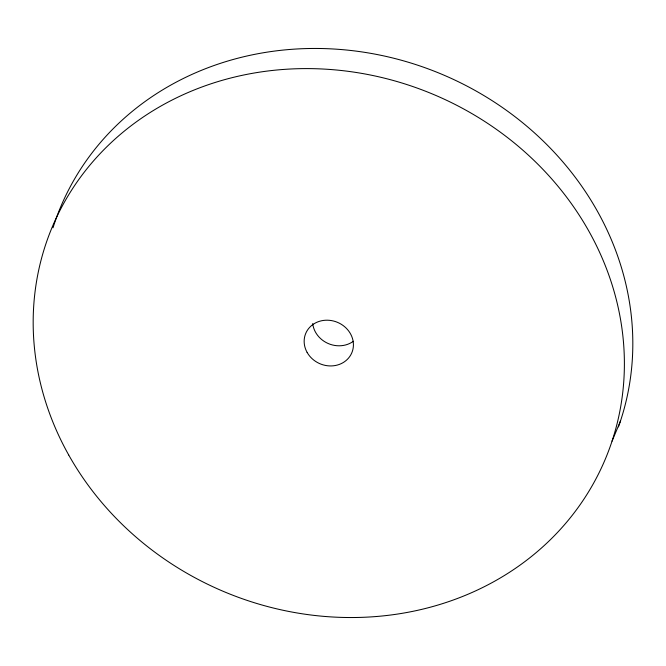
<?xml version="1.0" encoding="UTF-8"?>
<svg xmlns="http://www.w3.org/2000/svg" width="666" height="666" viewBox="0 0 666 666"><rect width="100%" height="100%" fill="white"/><g stroke="black" fill="none" stroke-linecap="round" stroke-linejoin="round"><path stroke-width="1" d="M612.046 441.158L620.471 421.02M53.014 227.78A299.9 269.772 22.7 0 1 423.393 67.149A299.9 269.772 22.7 0 1 618.456 426.864M353.338 341.3A24.992 22.477 22.7 0 1 328.138 343.498A24.992 22.477 22.7 0 1 312.712 323.551M68.706 454.978A299.9 269.772 22.7 0 0 580.502 504.162A299.9 269.772 22.7 0 0 337.146 70.072A299.9 269.772 22.7 0 0 68.706 454.978M307.118 352.397A24.992 22.477 22.7 0 0 349.767 356.493A24.992 22.477 22.7 0 0 329.487 320.321A24.992 22.477 22.7 0 0 307.118 352.397"/></g></svg>
